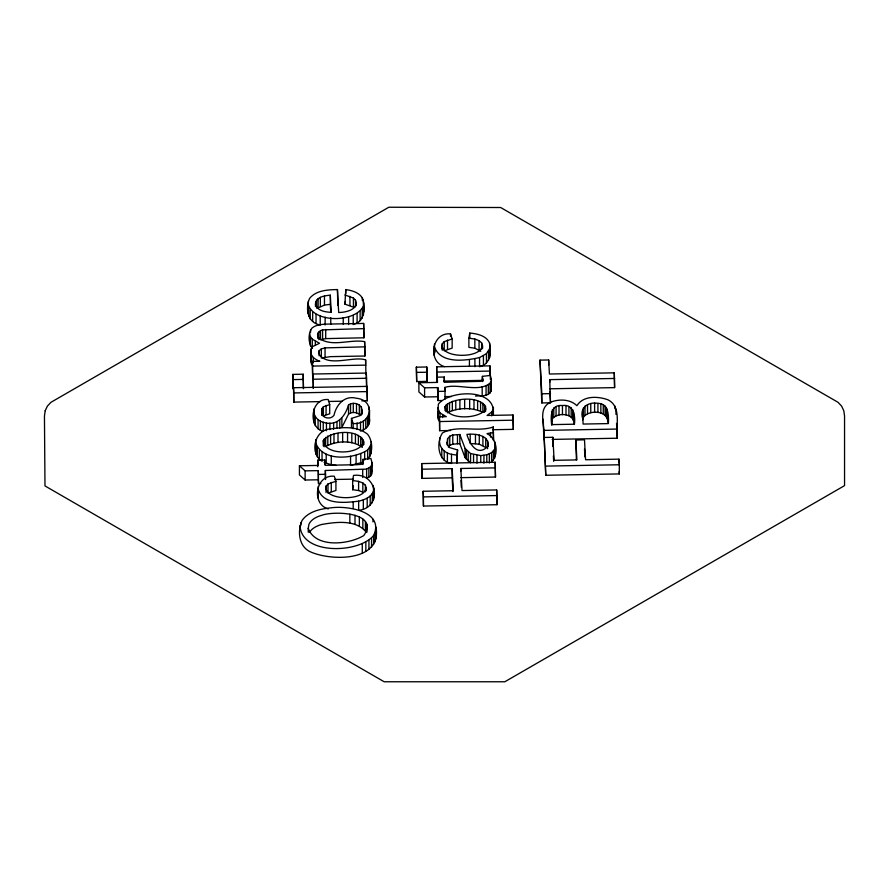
<?xml version="1.0" encoding="UTF-8"?>
<svg xmlns="http://www.w3.org/2000/svg" width="889" height="889" viewBox="0 0 889 889"><rect width="100%" height="100%" fill="white"/><g stroke="black" fill="none" stroke-linecap="round" stroke-linejoin="round"><path stroke-width="1.33" d="M551.769 412.218L552.18 424.609L574.405 424.209C575.628 415.952 573.438 403.784 562.448 405.551C550.502 404.073 550.524 416.808 551.725 425.286M582.662 410.651L583.084 424.053L608.376 423.597C608.843 415.741 608.732 403.284 597.919 403.35C588.218 401.55 579.306 407.662 582.662 418.497M313.928 412.018C314.228 417.074 318.495 421.053 323.24 422.242L323.24 431.409C307.627 427.376 310.639 397.794 328.208 399.55L329.697 404.628L323.385 406.762L321.762 408.796L322.007 414.574C324.318 418.73 331.264 419.352 333.986 415.307C336.353 404.606 344.554 395.072 356.433 398.261C376.136 400.183 371.513 425.186 353.166 423.508L353.166 428.754M361.49 430.709C366.435 429.243 370.146 424.475 369.557 419.219M300.026 525.599C301.315 555.247 358.923 553.603 373.613 535.445C384.826 511.486 347.477 505.585 331.586 507.763C320.985 508.808 308.872 511.131 302.171 520.254C297.17 530.877 298.648 547.157 311.039 552.102C331.764 561.081 382.126 561.792 375.98 527.121M439.522 441.544C439.677 448.156 445.189 453.268 451.501 454.29L451.501 463.458C437.666 461.524 436.066 442.455 442.466 432.943C457.702 424.486 477.015 432.565 493.262 426.998L493.551 440.299M495.295 447.178L494.606 449.289L491.573 452.657L491.573 461.824C499.196 454.568 496.873 438.266 487.039 433.61L493.551 432.443M495.295 456.346L495.429 444.789M328.252 508.941C311.039 504.107 315.395 474.315 334.297 476.237L335.92 481.282L335.92 490.45L327.985 493.162L327.985 483.994L335.92 481.282M318.106 497.996L318.251 486.427M444.489 366.601C427.276 361.767 431.621 331.975 450.534 333.897L452.157 338.942L452.157 348.11L444.222 350.822L444.222 341.654L452.157 338.942M434.343 355.656L434.488 344.087M309.672 333.931L310.405 336.709L312.295 339.187L312.295 348.355C308.127 343.021 308.027 333.775 311.839 328.208C315.984 324.596 321.84 324.363 327.063 324.107L363.634 323.44L363.923 337.798L325.707 338.609L320.473 339.798L320.473 330.641L322.585 329.886L363.923 328.63M309.672 343.098L309.828 340.932M543.268 419.23L543.812 439.555C546.057 427.409 536.111 407.984 551.369 401.884C559.726 398.928 570.26 399.205 576.917 405.695C583.24 395.472 597.93 396.138 607.976 399.806C621.878 406.718 615.61 425.853 617.355 438.221L552.136 439.399M313.928 421.186L314.195 408.607M354.2 324.118C365.046 321.185 364.312 309.116 363.301 300.215C360.901 292.97 352.555 290.547 345.777 289.558L344.91 304.127L353.422 307.194L353.422 298.026L344.91 294.97M363.445 315.139L363.723 302.771M370.991 444.7L367.69 449.99L367.69 459.157C373.291 452.679 372.769 440.811 367.613 434.254C357.345 426.031 342.91 427.176 330.63 428.954C314.906 429.42 309.45 451.923 321.14 460.68M370.991 453.868L371.28 441.622M315.595 451.801L315.873 439.599M373.513 490.861C371.502 497.184 364.568 499.829 358.656 501.163L358.656 510.33C382.937 507.641 377.481 472.27 353.533 475.404L352.655 480.549L352.655 489.717L358.6 490.528L362.834 492.139L362.834 482.971L358.6 481.371L352.655 480.549M373.513 500.018L373.791 487.85M489.75 348.51L486.45 353.655L479.56 357.534L479.56 366.701C490.784 364.257 491.039 352.244 489.572 343.087C486.339 335.553 477.104 333.719 469.77 333.053L468.892 338.209L468.892 347.366L474.837 348.188L480.782 351.299M489.75 357.678L490.028 345.499M319.173 324.729C307.305 322.251 305.349 307.905 309.561 298.437C316.14 290.259 327.763 289.758 337.442 289.558L338.687 312.506C345.41 312.506 359.078 309.683 355.5 300.226L353.422 298.026M308.05 313.239L308.339 301.115M371.658 464.925L370.591 466.825L366.624 469.103L366.624 478.271L370.591 475.993L371.658 474.093L371.902 462.402L370.891 458.468L362.956 459.369L362.956 464.614M371.658 474.093L371.902 462.402M475.459 396.072C480.638 395.516 488.517 396.994 491.117 391.06L491.373 379.37L490.35 375.447L482.416 376.347L482.416 381.581M491.117 391.06L491.373 379.37M362.834 482.971L365.401 485.238C371.002 501.429 322.685 501.896 326.063 486.061L327.985 483.994M468.892 338.209L474.837 339.02L479.071 340.631L481.638 342.898C487.239 359.078 438.922 359.556 442.3 343.721L444.222 341.654M363.857 441.755C360.112 455.057 324.441 456.001 323.285 440.644C330.43 430.098 362.823 428.065 363.857 444.378M315.473 303.882C315.884 296.848 324.841 295.648 330.308 295.17L331.253 312.35C325.407 312.028 316.806 310.939 315.473 303.882L315.473 306.494M493.051 414.974C497.729 388.082 449.801 389.593 438.366 404.162L437.688 417.052L439.444 421.375M445.011 406.629C446.978 420.564 479.027 419.075 485.772 409.385C484.105 395.083 451.834 397.205 445.011 406.629L445.011 410.551M312.706 365.868L310.661 361.29L311.106 348.999L312.817 346.477L319.518 343.265L312.295 339.187M344.91 304.127L345.343 301.427M320.473 330.641L317.84 333.264L317.562 334.953L318.662 337.898C331.408 347.766 350.099 338.92 364.623 341.632L364.912 356.011L330.297 356.645L321.34 358.078L321.34 348.91L325.052 347.888L364.912 346.843M447.034 444.778L447.612 438.688L449.767 436.166L452.779 434.999L459.824 434.532L465.047 448.389L470.57 453.546L480.76 455.579L486.794 454.79L491.573 452.657M323.24 422.242C336.687 426.82 345.11 416.763 348.544 404.928C352.411 402.072 358.6 403.15 361.334 407.095L362.134 410.218L361.59 413.396L359.578 415.819L351.477 418.386L351.477 427.542M352.655 489.717L353.311 485.85M488.294 443.678L487.839 446.356C477.449 457.102 469.559 444 466.903 434.41C475.182 433.41 489.383 434.999 488.294 446.289M308.25 528.288L308.961 524.277A23.314 13.457 0 0 1 321.629 515.342C334.042 510.653 379.747 512.231 363.801 535.534C349.044 544.624 315.339 548.391 308.25 528.288L308.25 532.222M456.679 462.98L456.679 455.124L457.602 450.001L449.556 447.556L447.767 445.345L447.034 442.155M456.913 463.002L457.602 450.001M551.769 421.386L552.402 409.651M321.34 348.91L319.173 350.633L318.551 353.133C326.619 368.446 353.244 355.556 365.623 359.912L365.912 374.291M582.662 419.808L583.44 417.163L583.44 407.995M482.416 376.347L482.338 380.414L480.627 381.348L444.522 382.281L444.244 377.036L437.221 377.169L437.221 382.403M434.488 353.255L435.188 351.077M308.05 304.071C313.406 323.374 355.456 322.785 363.445 305.983M348.544 404.928L348.544 414.085L341.865 427.509L341.865 418.341M444.811 390.082L444.811 387.46C457.813 382.859 480.771 393.683 491.117 381.903M492.862 429.731L513.331 429.365L513.042 414.985L487.105 415.452L491.739 411.963L493.051 409.74M583.44 417.163C589.207 409.496 607.909 410.274 607.798 422.186M552.402 418.808C557.892 411.907 574.638 413.152 573.905 424.197M448.334 447.011L449.767 445.333L452.779 444.167L459.824 443.7L465.047 457.546L470.57 462.713L470.57 453.546M315.595 442.633C322.418 462.091 353.244 459.18 367.69 449.99M362.379 447.389C352.255 439.855 336.409 440.633 325.652 446.545L325.652 437.377M330.308 295.17L330.308 304.338L324.463 305.116L318.129 307.872L318.129 298.704M482.871 403.139L482.871 412.307C472.081 407.229 457.991 407.318 447.389 412.852L447.389 403.695M348.544 414.085C352.088 411.474 357.867 412.118 360.656 415.541M329.697 404.628L329.697 413.796L323.385 415.919L323.385 406.762M350.555 456.19L350.555 465.347L362.723 462.269M434.343 346.488C440.155 364.123 465.047 360.89 479.56 357.534M318.106 488.828C322.829 505.296 345.21 502.796 358.656 501.163M325.341 478.349L325.341 470.492L366.624 469.103M312.372 361.423L312.628 375.258L312.372 361.423L319.851 361.29C315.695 359.767 311.139 356.945 310.661 352.122M614.599 378.458L549.735 379.636L550.502 402.784L541.823 402.939L539.99 360.123L548.669 359.967L549.424 374.013L614.299 372.835L614.599 387.615L549.735 388.793M312.628 366.09L365.912 365.123M416.385 367.19L426.776 367.001L427.053 372.213L427.053 381.381L416.674 381.57L416.385 367.19L416.674 381.57M436.655 366.824L436.944 381.203L436.655 366.824L489.928 365.857L490.217 375.002M292.792 374.391L293.081 388.771L292.792 374.391L303.182 374.202L303.46 388.582L303.182 374.202M313.061 374.025L313.35 388.404L313.061 374.025L366.335 373.058L366.624 387.437L366.335 373.058M416.674 372.402L427.053 372.213M436.944 372.035L490.217 371.069M293.081 379.603L303.46 379.414M313.35 379.236L366.624 378.269M443.767 381.081L483.383 380.359M441.5 400.517L437.988 400.583L437.788 396.761L424.586 396.994L418.886 391.916L418.886 382.748L437.499 382.403L437.221 377.169M320.173 401.617L293.803 402.095L293.526 387.715L367.068 386.382L367.346 400.761L361.801 400.861M418.886 382.748L424.586 387.826L437.788 387.593L437.988 400.583M293.526 387.715L293.803 392.927L367.346 391.593M437.988 391.416L445.011 391.282L445.011 399.139M539.99 360.123L541.823 393.783L550.502 393.616M444.811 396.627L451.468 396.505M328.497 401.461L342.376 401.217M450.545 430.509L439.633 430.698L439.377 416.785L446.3 416.663L439.999 412.974L437.688 407.884M439.377 416.785L439.633 421.542L513.331 420.197M543.812 430.387L617.355 429.054M544.19 437.455L552.869 437.299L554.125 460.324L576.905 459.913L575.816 439.988L584.495 439.822L585.584 459.757L618.988 459.146L619.3 464.769L619.3 473.926L545.757 475.271L544.19 437.455L545.757 475.271M317.751 466.736L317.751 460.191L324.774 460.069L325.063 465.303L356.211 464.736L361.167 464.38L362.879 463.447L362.956 459.369M320.873 483.56L318.529 483.605L318.318 479.782L305.127 480.027L299.426 474.937L299.426 465.769L318.04 465.436L317.751 460.191M452.89 491.617L452.145 477.815L421.942 478.371L421.63 463.58L495.173 462.247L495.484 477.037L460.824 477.66M545.757 466.103L619.3 464.769M299.426 465.769L305.127 470.859L318.318 470.614L318.529 483.605M421.63 463.58L421.942 469.203L452.145 468.659L453.346 490.728L423.142 491.273L423.442 506.052L496.995 504.719L496.684 489.939L462.024 490.561L460.824 468.492L495.484 467.87M318.529 474.437L325.552 474.315L325.552 479.549M334.675 479.482L353.333 479.149M423.142 491.273L423.442 496.895L496.995 495.562M485.716 438.355L485.716 447.523L479.282 444.189L470.203 443.511L470.203 434.343M366.479 532.533C356.367 519.265 336.098 521.943 321.629 524.499A23.314 13.457 0 0 0 309.416 532.511M324.118 462.369L331.275 464.758L336.086 465.392M451.501 454.29L456.679 455.124M351.477 418.386L353.166 423.508M371.224 468.948L371.902 471.559M495.429 453.957L494.829 441.822M490.028 354.667L489.572 343.087M373.791 497.018L373.336 485.427M363.723 311.939L363.301 300.215M375.547 533.578L375.98 536.289M614.599 387.615L614.299 372.835M616.544 423.375L617.355 438.221M619.177 471.681L619.3 473.926M584.495 448.989L584.929 456.957M576.394 459.78L575.816 439.988M549.869 391.338L550.502 402.784M553.391 455.946L553.68 461.358M513.331 429.365L513.042 414.985M493.484 440.244L493.262 426.998M495.484 477.037L495.173 462.247M496.995 504.719L496.684 489.939M460.969 480.416L461.347 487.316M444.811 387.46L445.011 391.282M427.053 381.381L426.776 367.001M363.923 337.798L363.634 323.44M364.912 356.011L364.623 341.632M367.346 400.761L367.068 386.382M337.809 305.472L337.442 289.558M330.308 304.338L330.741 312.261M325.341 470.492L325.552 474.315M618.988 459.146L618.988 463.08M615.966 409.129L615.966 414.363M614.877 406.04L614.877 408.651M607.231 409.207L607.231 418.375M606.331 407.44L606.331 416.608M605.053 405.995L605.053 415.163M603.264 404.839L603.264 414.007M600.853 403.928L600.853 413.096M597.919 403.35L597.919 412.518M594.608 403.195L594.608 412.363M590.774 403.573L590.774 412.74M587.529 404.551L587.529 413.707M585.018 406.04L585.018 415.207M573.516 411.818L573.516 420.986M572.76 409.685L572.76 418.852M571.194 407.829L571.194 416.997M568.927 406.517L568.927 415.685M565.993 405.762L565.993 414.93M562.448 405.551L562.448 414.719M559.014 405.873L559.014 415.03M556.058 406.684L556.058 415.852M553.78 407.951L553.78 417.119M552.869 437.299L552.869 446.467M549.735 379.636L549.735 382.248M548.669 359.967L548.669 365.201M541.823 393.783L541.823 402.939M494.606 449.289L494.606 458.457M493.395 407.251L493.395 415.107M493.362 451.123L493.362 460.28M491.739 411.963L491.739 415.896M490.539 433.165L490.539 437.099M490.35 375.447L490.35 379.37M490.05 383.804L490.05 392.971M489.928 365.857L489.928 375.025M489.339 453.89L489.339 463.058M488.55 351.233L488.55 360.401M488.328 385.17L488.328 394.327M487.561 440.833L487.561 448.689M486.794 454.79L486.794 462.647M486.45 353.655L486.45 362.823M486.083 386.082L486.083 395.238M485.572 406.062L485.572 411.307M484.538 404.528L484.538 412.385M483.927 455.357L483.927 463.213M483.427 355.789L483.427 364.946M482.894 378.625L482.894 381.248M482.905 436.366L482.905 445.533M482.605 345.699L482.605 348.31M482.182 386.626L482.182 395.794M481.638 342.898L481.638 349.444M480.76 455.579L480.76 462.124M480.571 401.872L480.571 411.04M479.282 435.021L479.282 444.189M479.071 340.631L479.071 349.799M477.615 400.85L477.615 410.007M476.993 455.39L476.993 463.247M475.459 434.465L475.459 443.622M474.837 339.02L474.837 348.188M474.893 358.823L474.893 366.679M473.981 400.139L473.981 409.307M473.548 454.679L473.548 462.536M469.77 333.053L469.77 338.298M469.659 399.75L469.659 408.918M469.425 359.645L469.425 366.19M468.214 452.079L468.214 461.247M466.392 450.345L466.392 459.513M465.047 448.389L465.047 457.546M464.658 399.683L464.658 408.851M460.824 468.492L460.824 471.114M459.891 399.928L459.891 409.084M459.824 434.532L459.824 443.7M457.468 434.554L457.468 443.711M455.779 400.45L455.779 409.618M452.779 434.999L452.779 444.167M452.334 401.272L452.334 410.44M452.145 468.659L452.145 477.815M450.534 333.897L450.534 336.52M449.767 436.166L449.767 445.333M449.534 402.384L449.534 411.551M447.612 438.688L447.612 445.245M447.511 340.031L447.511 349.199M447.4 453.001L447.4 462.158M445.878 405.106L445.878 411.651M444.244 377.036L444.244 382.27M444.2 451.101L444.2 460.269M442.644 414.941L442.644 417.552M442.3 343.721L442.3 350.266M441.755 346.143L441.755 348.766M441.777 448.489L441.777 457.657M439.999 412.974L439.999 416.908M439.633 421.542L439.633 430.698M439.722 437.966L439.722 440.588M438.344 410.662L438.344 419.83M437.788 387.593L437.788 396.761M437.499 387.648L437.499 390.26M424.586 387.826L424.586 396.994M423.442 496.895L423.442 506.052M421.942 469.203L421.942 478.371M375.825 530.044L375.825 539.212M375.036 532.822L375.036 541.99M373.613 535.445L373.613 544.613M373.002 519.298L373.002 521.91M372.313 493.573L372.313 502.741M371.546 537.934L371.546 547.091M370.591 466.825L370.591 475.993M370.213 495.995L370.213 505.163M369.802 447.489L369.802 456.657M369.557 410.051L369.446 422.042M368.935 540.201L368.935 549.358M368.824 406.629L368.824 409.251M368.768 415.352L368.768 424.52M368.857 468.192L368.857 477.36M367.535 417.486L367.535 426.653M367.201 498.129L367.201 507.297M367.001 524.277L367.001 532.133M366.368 488.039L366.368 490.661M365.746 419.264L365.746 428.431M365.846 542.19L365.846 551.347M365.623 359.912L365.623 363.834M365.401 485.238L365.401 491.784M365.412 521.554L365.412 530.722M364.668 452.19L364.668 460.046M363.401 420.741L363.401 429.909M363.434 439.899L363.434 445.145M363.323 499.885L363.323 509.041M362.856 519.132L362.856 528.288M362.712 469.648L362.712 477.504M362.323 297.915L362.323 300.526M362.245 308.85L362.245 318.018M362.379 438.221L362.379 446.078M362.279 543.901L362.279 553.058M362.134 410.218L362.134 414.141M361.334 407.095L361.334 414.952M360.79 454.012L360.79 463.169M360.701 436.721L360.701 445.889M360.523 421.942L360.523 431.109M360.134 311.394L360.134 320.562M359.312 404.928L359.312 414.096M359.356 516.998L359.356 526.166M358.6 481.371L358.6 490.528M358.378 435.388L358.378 444.556M357.1 313.606L357.1 322.774M357.111 422.864L357.111 429.409M356.489 403.684L356.489 412.84M356.289 302.871L356.289 305.494M356.078 455.335L356.078 464.503M355.5 300.226L355.5 306.783M355.433 434.31L355.433 443.478M355 515.287L355 524.454M353.233 315.406L353.233 324.574M353.277 403.306L353.277 412.463M353.189 501.985L353.189 508.53M351.822 433.576L351.822 442.744M350.555 403.739L350.555 412.896M349.933 296.27L349.933 305.438M349.855 514.098L349.855 523.265M348.621 316.728L348.621 324.585M347.555 433.165L347.555 442.333M345.777 289.558L345.777 293.481M343.243 317.562L343.243 324.107M342.643 433.099L342.643 442.266M339.787 420.33L339.787 428.187M338.009 433.343L338.009 442.511M336.975 421.786L336.975 428.342M333.986 433.899L333.986 443.066M333.619 422.708L333.619 429.254M331.275 455.601L331.275 464.758M331.275 482.371L331.275 491.539M330.764 317.784L330.764 324.341M330.597 434.777L330.597 443.944M329.897 423.064L329.897 429.609M327.808 435.954L327.808 445.122M326.452 422.886L326.452 430.743M326.196 454.201L326.196 463.369M326.063 405.373L326.063 414.541M326.063 486.061L326.063 492.606M325.707 329.452L325.707 338.609M325.13 317.14L325.13 324.996M325.052 347.888L325.052 357.056M324.774 460.069L324.774 463.991M324.463 295.948L324.463 305.116M324.152 438.933L324.152 446.789M323.285 440.644L323.285 445.878M322.585 329.886L322.585 339.053M322.04 452.201L322.04 461.369M321.762 408.796L321.762 415.341M320.407 421.186L320.407 430.343M320.34 297.326L320.34 306.494M320.218 315.984L320.218 325.141M319.329 450.156L319.329 459.313M319.173 350.633L319.173 355.867M318.851 331.797L318.851 339.654M318.318 470.614L318.318 479.782M318.062 419.775L318.062 428.931M317.84 333.264L317.84 338.498M317.362 447.878L317.362 457.046M316.584 300.26L316.584 308.116M316.106 445.367L316.106 454.535M316.039 314.306L316.039 323.474M315.695 301.982L315.695 305.905M315.339 341.376L315.339 345.299M315.251 416.497L315.251 425.664M314.317 414.341L314.317 423.508M313.35 357.556L313.35 362.79M312.672 312.217L312.672 321.385M311.417 355.011L311.417 364.179M311.106 348.999L311.106 352.933M310.55 329.863L310.55 332.486M310.405 336.709L310.405 345.877M310.217 309.817L310.217 318.984M308.683 307.105L308.683 316.262M305.127 470.859L305.127 480.027M300.793 522.865L300.793 525.477M293.803 392.927L293.803 402.095M45.206 410.707L44.45 415.963L44.983 485.927L384.17 681.763L504.83 681.763L844.55 485.627L844.55 415.963L843.794 410.707L841.583 406.073L838.016 402.295L500.663 207.515L388.826 207.237L50.995 402.284L47.417 406.073L45.206 410.707"/></g></svg>
